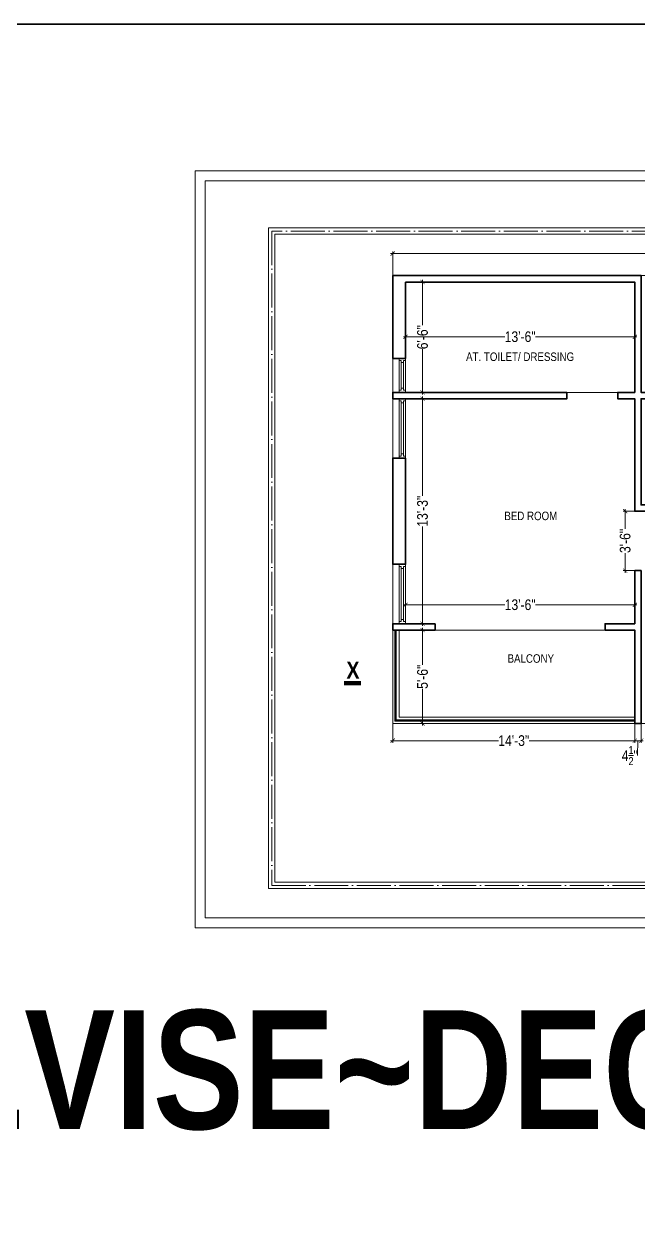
# Model space of a CAD drawing. Header units: millimetres. Extents: x 56222 to 120458, y -162468 to -121287.
# Drawn here: x 114544 to 114978, y -159693 to -158844 of the extents above; entities that cross this region are included whole.
import ezdxf

# ---------------------------------------------------------------- set-up
doc = ezdxf.new("R2010")
doc.units = ezdxf.units.MM
doc.header["$MEASUREMENT"] = 0
doc.header["$PDMODE"] = 35
doc.linetypes.add('ACAD_ISO04W100', pattern=[30, 24, -3, 0, -3])
doc.layers.get('Defpoints').update_dxf_attribs({"color": 220})
for name, color, linetype, lineweight in [('FIRST FLOOR', 7, 'Continuous', 9), ('FIRST FLOOR ( DIM )', 250, 'Continuous', 9), ('FIRST FLOOR ( DW_RAIL )', 7, 'Continuous', 9), ('FIRST FLOOR ( TEXT )', 7, 'Continuous', 9), ('FIRST FLOOR_( PLine )_', 251, 'Continuous', 30), ('GROUND FLOOR', 7, 'Continuous', 9), ('SECOND FLOOR  ( PLINE )', 251, 'Continuous', 30), ('SECTION', 7, 'Continuous', 9), ('X_SHEET', 7, 'Continuous', 9)]:
    doc.layers.add(name, color=color, linetype=linetype, lineweight=lineweight)
doc.styles.add("Cn_BT_0'-0", font='swissc.ttf')
doc.styles.add('Cn_BT_7½', font='swissc.ttf', dxfattribs={"height": 7.5})
doc.styles.add('KATHA', font='swissc.ttf')
doc.dimstyles.new('Cn_BT_7½', dxfattribs={"dimtxt": 9, "dimasz": 3, "dimexe": 1.5, "dimexo": 0, "dimgap": 0.09, "dimtad": 0, "dimdec": 3, "dimzin": 3, "dimdsep": 46, "dimlunit": 4, "dimtxsty": 'Cn_BT_7½', "dimblk": 'ARCHTICK', "dimcen": 0.09, "dimdle": 1.5, "dimclrd": 251, "dimclre": 251, "dimclrt": 14, "dimadec": 0, "dimazin": 0, "dimtfac": 0.75, "dimtdec": 3, "dimtofl": 0, "dimtmove": 0, "dimatfit": 3, "dimfxl": 0, "dimtolj": 1, "dimtzin": 0, "dimlwd": 15, "dimlwe": 15, "dimarcsym": 0})

# ---------------------------------------------------------------- blocks, each defined once
blk = doc.blocks.new('_ArchTick')
at = {"color": 0, "linetype": 'ByBlock', "const_width": 0.15}
blk.add_lwpolyline([(-0.5, -0.5), (0.5, 0.5)], dxfattribs=at)
blk = doc.blocks.new('*D341')
at = {"layer": 'Defpoints', "color": 0, "transparency": 16777216}
for p in [(114813.94, -159054.86), (114975.94, -159054.86), (114813.94, -159065.06)]:
    blk.add_point(p, dxfattribs=at)
at = {"layer": 'FIRST FLOOR ( DIM )', "color": 251, "lineweight": 15, "transparency": 16777216}
for p, q in [((114813.94, -159054.86), (114813.94, -159066.56)), ((114975.94, -159054.86), (114975.94, -159066.56)), ((114812.44, -159065.06), (114884.08, -159065.06)), ((114977.44, -159065.06), (114905.8, -159065.06))]:
    blk.add_line(p, q, dxfattribs=at)
at = {"layer": 'FIRST FLOOR ( DIM )', "color": 251, "lineweight": 15, "transparency": 16777216, "xscale": 3, "yscale": 3, "zscale": 3, "rotation": 180}
blk.add_blockref('_ArchTick', (114813.94, -159065.06), dxfattribs=at)
at = {"layer": 'FIRST FLOOR ( DIM )', "color": 251, "lineweight": 15, "transparency": 16777216, "xscale": 3, "yscale": 3, "zscale": 3}
blk.add_blockref('_ArchTick', (114975.94, -159065.06), dxfattribs=at)
at = {"layer": 'FIRST FLOOR ( DIM )', "color": 14, "transparency": 16777216, "insert": (114894.94, -159065.06), "char_height": 7.5, "attachment_point": 5, "style": 'Cn_BT_7½'}
blk.add_mtext('\\A1;13\'-6"', dxfattribs=at)
blk = doc.blocks.new('*D340')
at = {"layer": 'Defpoints', "color": 0, "transparency": 16777216}
for p in [(114804.94, -159006.3), (114804.94, -159021.86), (115212.94, -159021.86)]:
    blk.add_point(p, dxfattribs=at)
at = {"layer": 'FIRST FLOOR ( DIM )', "color": 251, "lineweight": 15, "transparency": 16777216}
for p, q in [((114803.44, -159006.3), (114991.9, -159006.3)), ((114804.94, -159021.86), (114804.94, -159004.8)), ((115214.44, -159006.3), (115013.97, -159006.3)), ((115212.94, -159021.86), (115212.94, -159004.8))]:
    blk.add_line(p, q, dxfattribs=at)
at = {"layer": 'FIRST FLOOR ( DIM )', "color": 251, "lineweight": 15, "transparency": 16777216, "xscale": 3, "yscale": 3, "zscale": 3, "rotation": 180}
blk.add_blockref('_ArchTick', (114804.94, -159006.3), dxfattribs=at)
at = {"layer": 'FIRST FLOOR ( DIM )', "color": 251, "lineweight": 15, "transparency": 16777216, "xscale": 3, "yscale": 3, "zscale": 3}
blk.add_blockref('_ArchTick', (115212.94, -159006.3), dxfattribs=at)
at = {"layer": 'FIRST FLOOR ( DIM )', "color": 14, "transparency": 16777216, "insert": (115002.94, -159006.3), "char_height": 7.5, "attachment_point": 5, "style": 'Cn_BT_7½'}
blk.add_mtext('\\A1;34\'-0"', dxfattribs=at)
blk = doc.blocks.new('*D336')
at = {"layer": 'Defpoints', "color": 0, "transparency": 16777216}
for p in [(114804.94, -159338.36), (114975.94, -159338.36), (114975.94, -159350.53)]:
    blk.add_point(p, dxfattribs=at)
at = {"layer": 'FIRST FLOOR ( DIM )', "color": 251, "lineweight": 15, "transparency": 16777216}
for p, q in [((114804.94, -159338.36), (114804.94, -159352.03)), ((114975.94, -159338.36), (114975.94, -159352.03)), ((114803.44, -159350.53), (114879.58, -159350.53)), ((114977.44, -159350.53), (114901.3, -159350.53))]:
    blk.add_line(p, q, dxfattribs=at)
at = {"layer": 'FIRST FLOOR ( DIM )', "color": 251, "lineweight": 15, "transparency": 16777216, "xscale": 3, "yscale": 3, "zscale": 3, "rotation": 180}
blk.add_blockref('_ArchTick', (114804.94, -159350.53), dxfattribs=at)
at = {"layer": 'FIRST FLOOR ( DIM )', "color": 251, "lineweight": 15, "transparency": 16777216, "xscale": 3, "yscale": 3, "zscale": 3}
blk.add_blockref('_ArchTick', (114975.94, -159350.53), dxfattribs=at)
at = {"layer": 'FIRST FLOOR ( DIM )', "color": 14, "transparency": 16777216, "insert": (114890.44, -159350.53), "char_height": 7.5, "attachment_point": 5, "style": 'Cn_BT_7½'}
blk.add_mtext('\\A1;14\'-3"', dxfattribs=at)
blk = doc.blocks.new('*D335')
at = {"layer": 'Defpoints', "color": 0, "transparency": 16777216}
for p in [(114975.94, -159338.36), (114980.44, -159338.36), (114980.44, -159350.53)]:
    blk.add_point(p, dxfattribs=at)
at = {"layer": 'FIRST FLOOR ( DIM )', "color": 251, "lineweight": 15, "transparency": 16777216}
for p, q in [((114975.94, -159338.36), (114975.94, -159352.03)), ((114980.44, -159338.36), (114980.44, -159352.03)), ((114974.44, -159350.53), (114981.94, -159350.53)), ((114978.19, -159350.53), (114977.96, -159361.09)), ((114977.96, -159361.09), (114977.78, -159361.09))]:
    blk.add_line(p, q, dxfattribs=at)
at = {"layer": 'FIRST FLOOR ( DIM )', "color": 251, "lineweight": 15, "transparency": 16777216, "xscale": 3, "yscale": 3, "zscale": 3, "rotation": 180}
blk.add_blockref('_ArchTick', (114975.94, -159350.53), dxfattribs=at)
at = {"layer": 'FIRST FLOOR ( DIM )', "color": 251, "lineweight": 15, "transparency": 16777216, "xscale": 3, "yscale": 3, "zscale": 3}
blk.add_blockref('_ArchTick', (114980.44, -159350.53), dxfattribs=at)
at = {"layer": 'FIRST FLOOR ( DIM )', "color": 14, "transparency": 16777216, "insert": (114972.41, -159361.09), "char_height": 7.5, "attachment_point": 5, "style": 'Cn_BT_7½'}
blk.add_mtext('\\A1;4{\\H0.750000x;\\S1/2;}"', dxfattribs=at)
blk = doc.blocks.new('*D329')
at = {"layer": 'Defpoints', "color": 0, "transparency": 16777216}
for p in [(114980.44, -159188.36), (114969.14, -159230.36), (114980.44, -159230.36)]:
    blk.add_point(p, dxfattribs=at)
at = {"layer": 'FIRST FLOOR ( DIM )', "color": 251, "lineweight": 15, "transparency": 16777216}
for p, q in [((114980.44, -159188.36), (114967.64, -159188.36)), ((114969.14, -159186.86), (114969.14, -159200.81)), ((114969.14, -159231.86), (114969.14, -159217.91)), ((114980.44, -159230.36), (114967.64, -159230.36))]:
    blk.add_line(p, q, dxfattribs=at)
at = {"layer": 'FIRST FLOOR ( DIM )', "color": 251, "lineweight": 15, "transparency": 16777216, "xscale": 3, "yscale": 3, "zscale": 3}
for p, rotation in [((114969.14, -159188.36), 90), ((114969.14, -159230.36), 270)]:
    blk.add_blockref('_ArchTick', p, dxfattribs=dict(at, rotation=rotation))
at = {"layer": 'FIRST FLOOR ( DIM )', "color": 14, "transparency": 16777216, "insert": (114969.14, -159209.36), "char_height": 7.5, "attachment_point": 5, "rotation": 90, "style": 'Cn_BT_7½'}
blk.add_mtext('\\A1;3\'-6"', dxfattribs=at)
blk = doc.blocks.new('*D328')
at = {"layer": 'Defpoints', "color": 0, "transparency": 16777216}
for p in [(114819.6, -159026.36), (114819.6, -159104.36), (114825.97, -159104.36)]:
    blk.add_point(p, dxfattribs=at)
at = {"layer": 'FIRST FLOOR ( DIM )', "color": 251, "lineweight": 15, "transparency": 16777216}
for p, q in [((114819.6, -159026.36), (114827.47, -159026.36)), ((114825.97, -159024.86), (114825.97, -159056.84)), ((114825.97, -159105.86), (114825.97, -159073.88)), ((114819.6, -159104.36), (114827.47, -159104.36))]:
    blk.add_line(p, q, dxfattribs=at)
at = {"layer": 'FIRST FLOOR ( DIM )', "color": 251, "lineweight": 15, "transparency": 16777216, "xscale": 3, "yscale": 3, "zscale": 3}
for p, rotation in [((114825.97, -159026.36), 90), ((114825.97, -159104.36), 270)]:
    blk.add_blockref('_ArchTick', p, dxfattribs=dict(at, rotation=rotation))
at = {"layer": 'FIRST FLOOR ( DIM )', "color": 14, "transparency": 16777216, "insert": (114825.97, -159065.36), "char_height": 7.5, "attachment_point": 5, "rotation": 90, "style": 'Cn_BT_7½'}
blk.add_mtext('\\A1;6\'-6"', dxfattribs=at)
blk = doc.blocks.new('*D326')
at = {"layer": 'Defpoints', "color": 0, "transparency": 16777216}
for p in [(114819.05, -159272.36), (114825.97, -159272.36), (114819.05, -159338.36)]:
    blk.add_point(p, dxfattribs=at)
at = {"layer": 'FIRST FLOOR ( DIM )', "color": 251, "lineweight": 15, "transparency": 16777216}
for p, q in [((114819.05, -159272.36), (114827.47, -159272.36)), ((114825.97, -159270.86), (114825.97, -159296.82)), ((114825.97, -159339.86), (114825.97, -159313.9)), ((114819.05, -159338.36), (114827.47, -159338.36))]:
    blk.add_line(p, q, dxfattribs=at)
at = {"layer": 'FIRST FLOOR ( DIM )', "color": 251, "lineweight": 15, "transparency": 16777216, "xscale": 3, "yscale": 3, "zscale": 3}
for p, rotation in [((114825.97, -159272.36), 90), ((114825.97, -159338.36), 270)]:
    blk.add_blockref('_ArchTick', p, dxfattribs=dict(at, rotation=rotation))
at = {"layer": 'FIRST FLOOR ( DIM )', "color": 14, "transparency": 16777216, "insert": (114825.97, -159305.36), "char_height": 7.5, "attachment_point": 5, "rotation": 90, "style": 'Cn_BT_7½'}
blk.add_mtext('\\A1;5\'-6"', dxfattribs=at)
blk = doc.blocks.new('*D313')
at = {"layer": 'Defpoints', "color": 0, "transparency": 16777216}
for p in [(114813.94, -159108.86), (114813.94, -159267.86), (114825.97, -159267.86)]:
    blk.add_point(p, dxfattribs=at)
at = {"layer": 'FIRST FLOOR ( DIM )', "color": 251, "lineweight": 15, "transparency": 16777216}
for p, q in [((114813.94, -159108.86), (114827.47, -159108.86)), ((114825.97, -159107.36), (114825.97, -159177.5)), ((114825.97, -159269.36), (114825.97, -159199.22)), ((114813.94, -159267.86), (114827.47, -159267.86))]:
    blk.add_line(p, q, dxfattribs=at)
at = {"layer": 'FIRST FLOOR ( DIM )', "color": 251, "lineweight": 15, "transparency": 16777216, "xscale": 3, "yscale": 3, "zscale": 3}
for p, rotation in [((114825.97, -159108.86), 90), ((114825.97, -159267.86), 270)]:
    blk.add_blockref('_ArchTick', p, dxfattribs=dict(at, rotation=rotation))
at = {"layer": 'FIRST FLOOR ( DIM )', "color": 14, "transparency": 16777216, "insert": (114825.97, -159188.36), "char_height": 7.5, "attachment_point": 5, "rotation": 90, "style": 'Cn_BT_7½'}
blk.add_mtext('\\A1;13\'-3"', dxfattribs=at)
blk = doc.blocks.new('*D349')
at = {"layer": 'Defpoints', "color": 0, "transparency": 16777216}
for p in [(114813.94, -159254.5), (114813.94, -159267.86), (114975.94, -159267.86)]:
    blk.add_point(p, dxfattribs=at)
at = {"layer": 'SECOND FLOOR  ( PLINE )', "color": 251, "lineweight": 15, "transparency": 16777216}
for p, q in [((114812.44, -159254.5), (114884.08, -159254.5)), ((114813.94, -159267.86), (114813.94, -159253)), ((114977.44, -159254.5), (114905.8, -159254.5)), ((114975.94, -159267.86), (114975.94, -159253))]:
    blk.add_line(p, q, dxfattribs=at)
at = {"layer": 'SECOND FLOOR  ( PLINE )', "color": 251, "lineweight": 15, "transparency": 16777216, "xscale": 3, "yscale": 3, "zscale": 3, "rotation": 180}
blk.add_blockref('_ArchTick', (114813.94, -159254.5), dxfattribs=at)
at = {"layer": 'SECOND FLOOR  ( PLINE )', "color": 251, "lineweight": 15, "transparency": 16777216, "xscale": 3, "yscale": 3, "zscale": 3}
blk.add_blockref('_ArchTick', (114975.94, -159254.5), dxfattribs=at)
at = {"layer": 'SECOND FLOOR  ( PLINE )', "color": 14, "transparency": 16777216, "insert": (114894.94, -159254.5), "char_height": 7.5, "attachment_point": 5, "style": 'Cn_BT_7½'}
blk.add_mtext('\\A1;13\'-6"', dxfattribs=at)

msp = doc.modelspace()

# ---------------------------------------------------------------- linework, layer by layer
at = {"layer": 'FIRST FLOOR'}
for p, q in [((114804.93568, -159021.85958), (114804.93568, -159338.35958)), ((114804.93568, -159021.85958), (115217.43568, -159021.85958)), ((114813.93568, -159104.35958), (114813.93568, -159026.35958)), ((114813.93568, -159026.35958), (114975.93568, -159026.35958)), ((114975.93568, -159104.35958), (114975.93568, -159026.35958)), ((114804.93568, -159080.35958), (114813.93568, -159080.35958)), ((114804.93568, -159104.35958), (114975.93568, -159104.35958)), ((114927.93568, -159108.85958), (114927.93568, -159104.35958)), ((114963.93568, -159108.85958), (114963.93568, -159104.35958)), ((114804.93568, -159108.85958), (114927.93568, -159108.85958)), ((114813.93568, -159267.85958), (114813.93568, -159108.85958)), ((114963.93568, -159108.85958), (114975.93568, -159108.85958)), ((114975.93568, -159108.85958), (114975.93568, -159188.35958)), ((114804.93568, -159150.85958), (114813.93568, -159150.85958)), ((114975.93568, -159188.35958), (115076.43568, -159188.35958)), ((114804.93568, -159225.85958), (114813.93568, -159225.85958)), ((114980.43568, -159230.35958), (114975.93568, -159230.35958)), ((114975.93568, -159267.85958), (114975.93568, -159230.35958)), ((114834.93568, -159267.85958), (114804.93568, -159267.85958)), ((114975.93568, -159272.35958), (114804.93568, -159272.35958)), ((114834.93568, -159267.85958), (114834.93568, -159272.35958)), ((114975.93568, -159267.85958), (114954.93568, -159267.85958)), ((114954.93568, -159267.85958), (114954.93568, -159272.35958)), ((114975.93568, -159338.35958), (114975.93568, -159272.35958)), ((115217.43568, -159338.35958), (114804.93568, -159338.35958))]:
    msp.add_line(p, q, dxfattribs=at)
at = {"layer": 'FIRST FLOOR ( DW_RAIL )'}
for points in [[(114809.43568, -159080.35958), (114809.43568, -159081.85958), (114810.93568, -159081.85958), (114810.93568, -159083.35958), (114812.43568, -159083.35958), (114812.43568, -159101.35958), (114810.93568, -159101.35958), (114810.93568, -159102.85958), (114809.43568, -159102.85958), (114809.43568, -159104.35958), (114813.93568, -159104.35958), (114813.93568, -159102.85958), (114812.43568, -159102.85958), (114812.43568, -159101.35958), (114810.93568, -159101.35958), (114810.93568, -159083.35958), (114812.43568, -159083.35958), (114812.43568, -159081.85958), (114813.93568, -159081.85958), (114813.93568, -159080.35958), (114809.43568, -159080.35958), (114809.43568, -159104.35958), (114813.93568, -159104.35958), (114813.93568, -159080.35958)], [(114809.43568, -159108.85958), (114809.43568, -159110.35958), (114810.93568, -159110.35958), (114810.93568, -159111.85958), (114812.43568, -159111.85958), (114812.43568, -159147.85958), (114810.93568, -159147.85958), (114810.93568, -159149.35958), (114809.43568, -159149.35958), (114809.43568, -159150.85958), (114813.93568, -159150.85958), (114813.93568, -159149.35958), (114812.43568, -159149.35958), (114812.43568, -159147.85958), (114810.93568, -159147.85958), (114810.93568, -159111.85958), (114812.43568, -159111.85958), (114812.43568, -159110.35958), (114813.93568, -159110.35958), (114813.93568, -159108.85958), (114809.43568, -159108.85958), (114809.43568, -159150.85958), (114813.93568, -159150.85958), (114813.93568, -159108.85958)], [(114809.43568, -159225.85958), (114809.43568, -159227.35958), (114810.93568, -159227.35958), (114810.93568, -159228.85958), (114812.43568, -159228.85958), (114812.43568, -159264.85958), (114810.93568, -159264.85958), (114810.93568, -159266.35958), (114809.43568, -159266.35958), (114809.43568, -159267.85958), (114813.93568, -159267.85958), (114813.93568, -159266.35958), (114812.43568, -159266.35958), (114812.43568, -159264.85958), (114810.93568, -159264.85958), (114810.93568, -159228.85958), (114812.43568, -159228.85958), (114812.43568, -159227.35958), (114813.93568, -159227.35958), (114813.93568, -159225.85958), (114809.43568, -159225.85958), (114809.43568, -159267.85958), (114813.93568, -159267.85958), (114813.93568, -159225.85958)], [(114806.43568, -159272.35958), (114809.43568, -159272.35958), (114809.43568, -159333.85958), (114975.93568, -159333.85958), (114975.93568, -159335.85958), (114807.43568, -159335.85958), (114807.43568, -159272.35958), (114807.13568, -159272.35958), (114807.13568, -159336.15958), (114975.93568, -159336.15958), (114975.93568, -159333.85958), (114809.43568, -159333.85958), (114809.43568, -159272.35958), (114806.43568, -159272.35958), (114806.43568, -159336.85958), (114975.93568, -159336.85958), (114975.93568, -159333.85958), (114809.43568, -159333.85958), (114809.43568, -159272.35958)]]:
    msp.add_lwpolyline(points, close=True, dxfattribs=at)
at = {"layer": 'FIRST FLOOR_( PLine )_'}
for points in [[(114813.93568, -159026.35958), (114975.93568, -159026.35958), (114975.93568, -159104.35958), (114963.93568, -159104.35958), (114963.93568, -159108.85958), (114975.93568, -159108.85958), (114975.93568, -159188.35958), (115076.43568, -159188.35958), (115076.43568, -159163.85958), (115071.93568, -159163.85958), (115071.93568, -159183.85958), (114980.43568, -159183.85958), (114980.43568, -159108.85958), (115041.93568, -159108.85958), (115041.93568, -159104.35958), (114980.43568, -159104.35958), (114980.43568, -159021.85958), (114804.93568, -159021.85958), (114804.93568, -159080.35958), (114813.93568, -159080.35958)], [(114927.93568, -159104.35958), (114804.93568, -159104.35958), (114804.93568, -159108.85958), (114927.93568, -159108.85958)], [(114813.93568, -159150.85958), (114804.93568, -159150.85958), (114804.93568, -159225.85958), (114813.93568, -159225.85958)], [(114980.43568, -159230.35958), (114975.93568, -159230.35958), (114975.93568, -159267.85958), (114954.93568, -159267.85958), (114954.93568, -159272.35958), (114975.93568, -159272.35958), (114975.93568, -159338.35958), (114980.43568, -159338.35958)], [(114834.93568, -159267.85958), (114804.93568, -159267.85958), (114804.93568, -159272.35958), (114834.93568, -159272.35958)]]:
    msp.add_lwpolyline(points, close=True, dxfattribs=at)
at = {"layer": 'GROUND FLOOR'}
for p, q in [((114717.18568, -158988.10958), (115208.43568, -158988.10958)), ((114717.18568, -158988.10958), (114717.18568, -159455.10958)), ((114721.68568, -158992.60958), (115208.43568, -158992.60958)), ((114721.68568, -158992.60958), (114721.68568, -159450.60958)), ((114721.68568, -159450.60958), (115217.43568, -159450.60958)), ((114717.18568, -159455.10958), (115217.43568, -159455.10958))]:
    msp.add_line(p, q, dxfattribs=at)
at = {"layer": 'GROUND FLOOR', "color": 1, "linetype": 'ACAD_ISO04W100'}
msp.add_lwpolyline([(115208.43568, -158990.35958), (114719.43568, -158990.35958), (114719.43568, -159452.85958), (115217.43568, -159452.85958)], dxfattribs=at)
at = {"layer": 'SECTION', "color": 5}
msp.add_lwpolyline([(114776.50524, -159308.35958, 12, 12, 0), (114776.50524, -159311.35958, 0, 0, 0), (115243.63445, -159311.35958, 12, 12, 0), (115243.63445, -159308.35958, 12, 12, 0)], format="xyseb", dxfattribs=at)
at = {"layer": 'X_SHEET', "color": 5, "lineweight": 30}
msp.add_lwpolyline([(113576.41025, -158844.0278), (116516.02946, -158844.0278), (116516.02946, -160541.61207), (113576.41025, -160541.61207)], close=True, dxfattribs=at)
at = {"layer": 'X_SHEET'}
for points in [[(115432.49733, -159482.74353), (114665.34896, -159482.74353), (114665.34896, -158947.81072), (115432.49733, -158947.81072)], [(115425.49733, -159475.74353), (114672.34896, -159475.74353), (114672.34896, -158954.81072), (115425.49733, -158954.81072)]]:
    msp.add_lwpolyline(points, close=True, dxfattribs=at)

# ---------------------------------------------------------------- texts
at = {"layer": 'FIRST FLOOR ( TEXT )', "char_height": 6, "attachment_point": 5, "style": 'KATHA'}
for s, insert in [('AT. TOILET/ DRESSING', (114894.92424, -159079.21084)), ('BED ROOM', (114902.46047, -159191.70574)), ('BALCONY', (114902.46047, -159292.49468))]:
    msp.add_mtext(s, dxfattribs=dict(at, insert=insert))
at = {"layer": 'SECTION', "color": 5, "insert": (114772.22889, -159306.72093), "char_height": 12, "attachment_point": 7, "line_spacing_factor": 1.157143, "style": "Cn_BT_0'-0"}
msp.add_mtext('{\\fSwis721 Cn BT|b1|i0|c0|p34;X}', dxfattribs=at)
at = {"layer": 'X_SHEET', "color": 5, "ltscale": 0.25, "insert": (114410.94082, -159541.01137), "char_height": 84, "attachment_point": 1, "style": "Cn_BT_0'-0"}
msp.add_mtext('{\\fSwis721 Cn BT|b1|i0|c0|p34;REVISE~DEC~05~2024}', dxfattribs=at)

# ---------------------------------------------------------------- dimensions: what is measured, and where the dimension line sits
at = {"layer": 'FIRST FLOOR ( DIM )'}
dim = msp.add_linear_dim(base=(114804.93568, -159006.29975), p1=(115212.93568, -159021.85958), p2=(114804.93568, -159021.85958), dimstyle='Cn_BT_7½', dxfattribs=at)
dim.commit()
dim.dimension.update_dxf_attribs({"geometry": '*D340', "text_midpoint": (115002.93568, -159006.29975), "dimtype": 160})
for base, p1, p2, picture, middle in [((114825.96736, -159104.35958), (114819.59844, -159026.35958), (114819.59844, -159104.35958), '*D328', (114825.96736, -159065.35958)), ((114825.96736, -159267.85958), (114813.93568, -159108.85958), (114813.93568, -159267.85958), '*D313', (114825.96736, -159188.35958)), ((114969.13878, -159230.35958), (114980.43568, -159188.35958), (114980.43568, -159230.35958), '*D329', (114969.13878, -159209.35958)), ((114825.96736, -159272.35958), (114819.04598, -159338.35958), (114819.04598, -159272.35958), '*D326', (114825.96736, -159305.35958))]:
    dim = msp.add_linear_dim(base=base, p1=p1, p2=p2, angle=90, dimstyle='Cn_BT_7½', dxfattribs=at)
    dim.commit()
    dim.dimension.update_dxf_attribs({"geometry": picture, "text_midpoint": middle})
for base, p1, p2, picture, middle in [((114813.93568, -159065.06038), (114975.93568, -159054.85958), (114813.93568, -159054.85958), '*D341', (114894.93568, -159065.06038)), ((114975.93568, -159350.53204), (114804.93568, -159338.35958), (114975.93568, -159338.35958), '*D336', (114890.43568, -159350.53204))]:
    dim = msp.add_linear_dim(base=base, p1=p1, p2=p2, dimstyle='Cn_BT_7½', dxfattribs=at)
    dim.commit()
    dim.dimension.update_dxf_attribs({"geometry": picture, "text_midpoint": middle})
dim = msp.add_linear_dim(base=(114980.43568, -159350.53204), p1=(114975.93568, -159338.35958), p2=(114980.43568, -159338.35958), dimstyle='Cn_BT_7½', override={"dimtmove": 1}, dxfattribs=at)
dim.commit()
dim.dimension.update_dxf_attribs({"geometry": '*D335', "text_midpoint": (114977.69054, -159361.08522), "dimtype": 160})
at = {"layer": 'SECOND FLOOR  ( PLINE )'}
dim = msp.add_linear_dim(base=(114813.93568, -159254.50115), p1=(114975.93568, -159267.85958), p2=(114813.93568, -159267.85958), dimstyle='Cn_BT_7½', dxfattribs=at)
dim.commit()
dim.dimension.update_dxf_attribs({"geometry": '*D349', "text_midpoint": (114894.93568, -159254.50115)})

doc.saveas('drawing.dxf')
